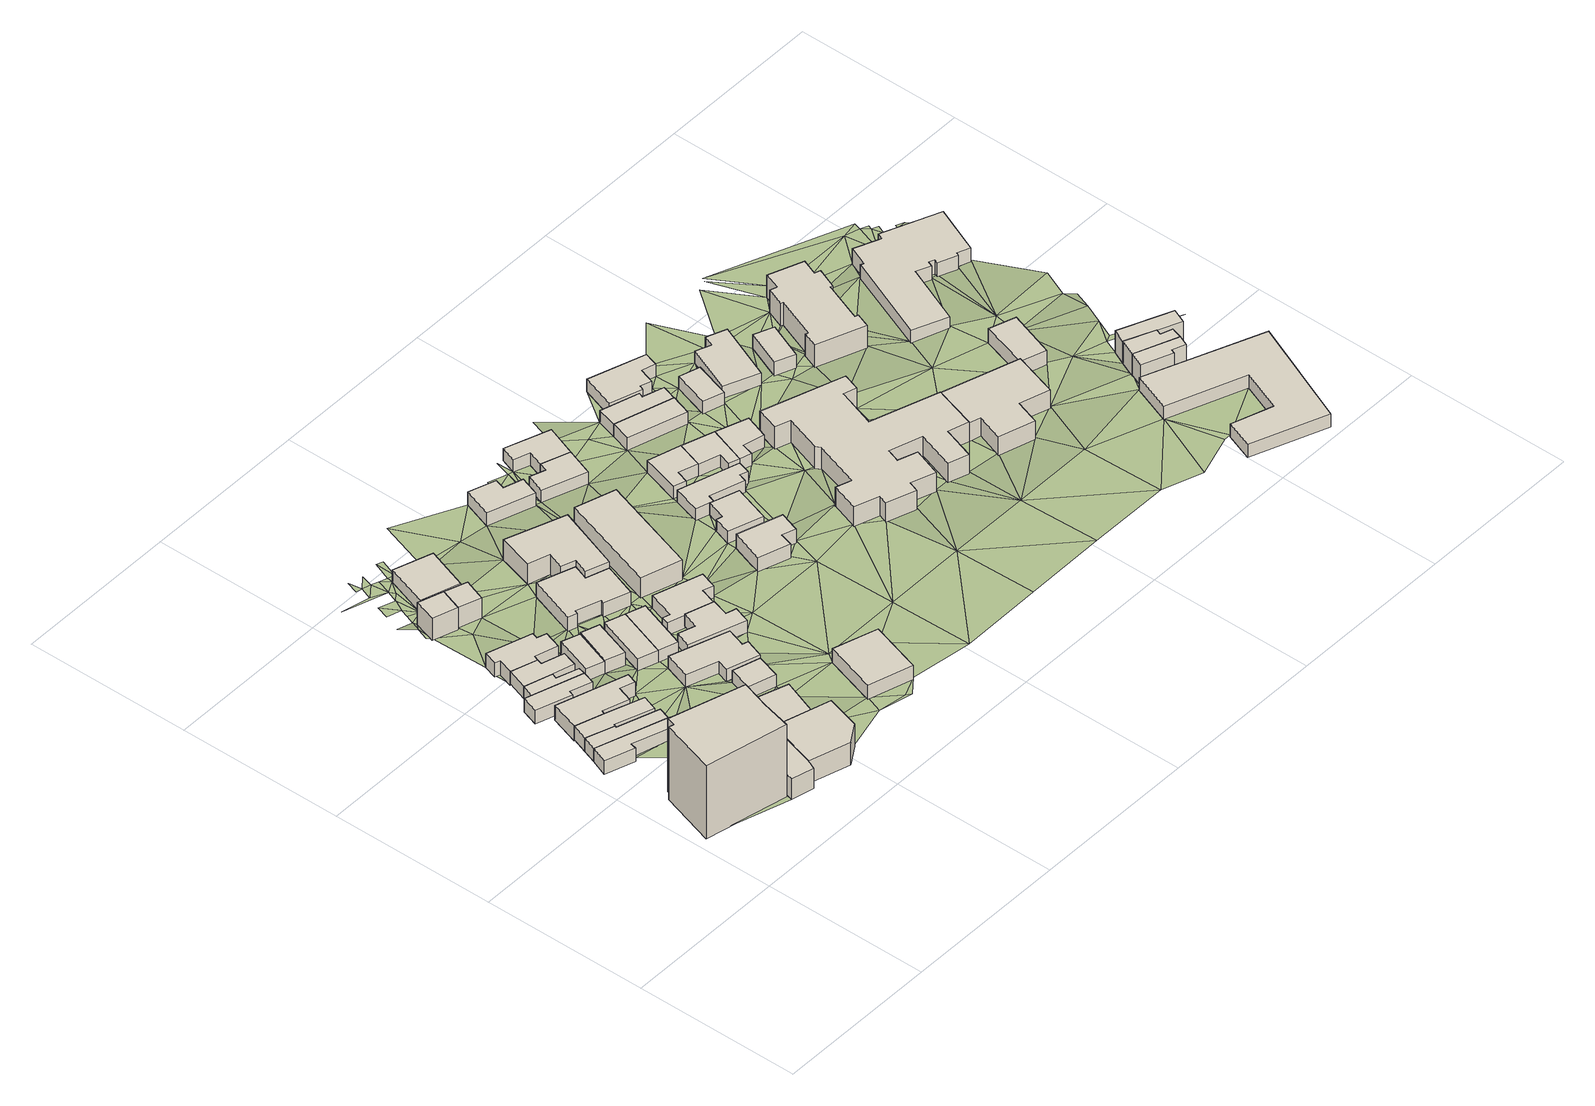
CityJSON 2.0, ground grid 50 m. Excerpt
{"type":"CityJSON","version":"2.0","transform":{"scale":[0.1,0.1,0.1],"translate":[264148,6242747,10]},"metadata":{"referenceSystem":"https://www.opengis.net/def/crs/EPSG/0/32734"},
"CityObjects":{
"building1":{"type":"Building","attributes":{"address":"105 Victoria Road Woodstock 7915 Cape Town","building":"yes","building:levels":"8","footprint":{"type":"Polygon"},"plus_code":"C7X6X4XQ+XGW","ground_height":14.17,"building_height":23.7,"roof_height":37.87},"geometry":[{"type":"Solid","lod":"1","boundaries":[[[[0,1,2,3,4,5]],[[1,6,7,8,3,2]],[[6,9,10,11,8,7]],[[9,12,13,11,10]],[[12,14,15,13]],[[14,16,17,15]],[[16,0,5,4,17]],[[4,3,8,11,13,15,17]],[[16,14,12,9,6,1,0]]]]}]},
"building2":{"type":"Building","attributes":{"address":"49 Cavendish Square Woodstock Cape Town","building":"house","building:levels":"1","footprint":{"type":"Polygon"},"plus_code":"C7X3XVXQ+XRX","ground_height":12.66,"building_height":4.1,"roof_height":16.76},"geometry":[{"type":"Solid","lod":"1","boundaries":[[[[18,19,20,21]],[[19,22,23,20]],[[22,24,25,23]],[[24,26,27,25]],[[26,28,29,27]],[[28,30,31,29]],[[30,18,21,31]],[[21,20,23,25,27,29,31]],[[30,28,26,24,22,19,18]]]]}]},
"building3":{"type":"Building","attributes":{"address":"47 Cavendish Square Woodstock Cape Town","building":"house","building:levels":"1","footprint":{"type":"Polygon"},"plus_code":"C7X6XGXQ+XMR","ground_height":12.66,"building_height":4.1,"roof_height":16.76},"geometry":[{"type":"Solid","lod":"1","boundaries":[[[[18,30,31,21]],[[30,32,33,31]],[[32,34,35,33]],[[34,36,37,35]],[[36,38,39,37]],[[38,18,21,39]],[[21,31,33,35,37,39]],[[38,36,34,32,30,18]]]]}]},
"building4":{"type":"Building","attributes":{"address":"117 Victoria Road Woodstock 7915 Cape Town","building":"yes","building:levels":"2","footprint":{"type":"Polygon"},"plus_code":"C7XWXGXH+XFW","ground_height":14.17,"building_height":6.9,"roof_height":21.07},"geometry":[{"type":"Solid","lod":"1","boundaries":[[[[40,41,42,43]],[[41,44,45,42]],[[44,46,10,45]],[[46,47,7,10]],[[47,48,49,7]],[[48,50,51,49]],[[50,52,53,51]],[[52,40,43,53]],[[43,42,45,10,7,49,51,53]],[[52,50,48,47,46,44,41,40]]]]}]},
"building5":{"type":"Building","attributes":{"address":"45 Cavendish Square Woodstock Cape Town","building":"house","building:levels":"1","footprint":{"type":"Polygon"},"plus_code":"C7X7XPXH+XQW","ground_height":12.66,"building_height":4.1,"roof_height":16.76},"geometry":[{"type":"Solid","lod":"1","boundaries":[[[[38,36,37,39]],[[36,54,55,37]],[[54,56,57,55]],[[56,58,59,57]],[[58,60,61,59]],[[60,62,63,61]],[[62,38,39,63]],[[39,37,55,57,59,61,63]],[[62,60,58,56,54,36,38]]]]}]},
"building6":{"type":"Building","attributes":{"address":"41A Cavendish Square Cape Town","building":"house","building:levels":"1","footprint":{"type":"Polygon"},"plus_code":"C7X3X8X9+X4X","ground_height":11.85,"building_height":4.1,"roof_height":15.95},"geometry":[{"type":"Solid","lod":"1","boundaries":[[[[64,65,66,67]],[[65,68,69,66]],[[68,70,71,69]],[[70,72,73,71]],[[72,74,75,73]],[[74,76,77,75]],[[76,64,67,77]],[[67,66,69,71,73,75,77]],[[76,74,72,70,68,65,64]]]]}]},
"building7":{"type":"Building","attributes":{"address":"43 Cavendish Square Woodstock Cape Town","building":"house","building:levels":"1","footprint":{"type":"Polygon"},"plus_code":"C7X6X5X7+XGR","ground_height":12.66,"building_height":4.1,"roof_height":16.76},"geometry":[{"type":"Solid","lod":"1","boundaries":[[[[78,79,61,63]],[[79,80,81,61]],[[80,82,83,81]],[[82,84,85,83]],[[84,86,87,85]],[[86,88,89,87]],[[88,90,91,89]],[[90,78,63,91]],[[63,61,81,83,85,87,89,91]],[[90,88,86,84,82,80,79,78]]]]}]},
"building8":{"type":"Building","attributes":{"address":"41 Cavendish Square Cape Town","building":"house","building:levels":"1","footprint":{"type":"Polygon"},"plus_code":"C7X9XRXJ+XCX","ground_height":11.85,"building_height":4.1,"roof_height":15.95},"geometry":[{"type":"Solid","lod":"1","boundaries":[[[[92,93,94,95]],[[93,96,66,94]],[[96,97,67,66]],[[97,98,99,67]],[[98,100,101,99]],[[100,92,95,101]],[[95,94,66,67,99,101]],[[100,98,97,96,93,92]]]]}]},
"building9":{"type":"Building","attributes":{"address":"39 Cavendish Square Cape Town","building":"house","building:levels":"1","footprint":{"type":"Polygon"},"plus_code":"C7X9X6X6+XFX","ground_height":11.85,"building_height":4.1,"roof_height":15.95},"geometry":[{"type":"Solid","lod":"1","boundaries":[[[[92,102,103,95]],[[102,104,105,103]],[[104,106,107,105]],[[106,108,109,107]],[[108,110,111,109]],[[110,93,94,111]],[[93,92,95,94]],[[95,103,105,107,109,111,94]],[[93,110,108,106,104,102,92]]]]}]},
"building10":{"type":"Building","attributes":{"address":"113 Victoria Road Woodstock 7915 Cape Town","building":"yes","building:levels":"2","footprint":{"type":"Polygon"},"plus_code":"C8XHX9XW+XMX","ground_height":14.27,"building_height":6.9,"roof_height":21.17},"geometry":[{"type":"Solid","lod":"1","boundaries":[[[[112,113,53,114,115,43]],[[113,116,117,114,53]],[[116,118,119,117]],[[118,120,121,119]],[[120,122,123,121]],[[122,112,43,115,123]],[[115,114,117,119,121,123]],[[122,120,118,116,113,112]]]]}]},
"building11":{"type":"Building","attributes":{"address":"40 Plein Street Woodstock 7915 Cape Town","building":"yes","building:levels":"1","footprint":{"type":"Polygon"},"plus_code":"C8X9XMX2+XGW","ground_height":13.58,"building_height":4.1,"roof_height":17.68},"geometry":[{"type":"Solid","lod":"1","boundaries":[[[[124,125,126,127]],[[125,128,129,126]],[[128,130,131,129]],[[130,124,127,131]],[[127,126,129,131]],[[130,128,125,124]]]]}]},
"building12":{"type":"Building","attributes":{"address":"37 Cavendish Square Woodstock Cape Town","building":"house","building:levels":"1","footprint":{"type":"Polygon"},"plus_code":"C7XGXQXR+XGW","ground_height":11.85,"building_height":4.1,"roof_height":15.95},"geometry":[{"type":"Solid","lod":"1","boundaries":[[[[132,133,109,111]],[[133,134,135,109]],[[134,136,137,135]],[[136,138,139,137]],[[138,140,141,139]],[[140,142,143,141]],[[142,144,145,143]],[[144,146,147,145]],[[146,148,149,147]],[[148,132,111,149]],[[111,109,135,137,139,141,143,145,147,149]],[[148,146,144,142,140,138,136,134,133,132]]]]}]},
"building13":{"type":"Building","attributes":{"address":"5 Cavendish Square Woodstock Cape Town","building":"house","building:levels":"2","footprint":{"type":"Polygon"},"plus_code":"C7XCX7XF+X9W","ground_height":11.15,"building_height":6.9,"roof_height":18.05},"geometry":[{"type":"Solid","lod":"1","boundaries":[[[[150,151,152,153]],[[151,154,155,152]],[[154,156,157,155]],[[156,150,153,157]],[[153,152,155,157]],[[156,154,151,150]]]]}]},
"building14":{"type":"Building","attributes":{"address":"4 Inverness Lane Woodstock Cape Town","building":"house","building:levels":"1","footprint":{"type":"Polygon"},"plus_code":"C8X2X6X2+XXR","ground_height":11.85,"building_height":4.1,"roof_height":15.95},"geometry":[{"type":"Solid","lod":"1","boundaries":[[[[158,159,160,161]],[[159,162,163,160]],[[162,164,165,163]],[[164,158,161,165]],[[161,160,163,165]],[[164,162,159,158]]]]}]},
"building15":{"type":"Building","attributes":{"address":"3 Inverness Lane Woodstock Cape Town","building":"house","building:levels":"1","footprint":{"type":"Polygon"},"plus_code":"C8X7XMX2+XMW","ground_height":12.2,"building_height":4.1,"roof_height":16.3},"geometry":[{"type":"Solid","lod":"1","boundaries":[[[[158,164,165,166,167,161]],[[164,168,169,166,165]],[[168,170,171,169]],[[170,158,161,167,171]],[[167,166,169,171]],[[170,168,164,158]]]]}]},
"building16":{"type":"Building","attributes":{"address":"6 Cavendish Square Woodstock Cape Town","building":"house","building:levels":"2","footprint":{"type":"Polygon"},"plus_code":"C7XQX6XR+XGR","ground_height":11.15,"building_height":6.9,"roof_height":18.05},"geometry":[{"type":"Solid","lod":"1","boundaries":[[[[172,173,157,153]],[[173,174,175,157]],[[174,176,177,175]],[[176,172,153,177]],[[153,157,175,177]],[[176,174,173,172]]]]}]},
"building17":{"type":"Building","attributes":{"address":"38 Plein Street Woodstock Cape Town","building":"house","building:levels":"1","footprint":{"type":"Polygon"},"plus_code":"C9X2X9XW+XPV","ground_height":13.58,"building_height":4.1,"roof_height":17.68},"geometry":[{"type":"Solid","lod":"1","boundaries":[[[[178,179,180,181]],[[179,182,183,180]],[[182,184,185,183]],[[184,178,181,185]],[[181,180,183,185]],[[184,182,179,178]]]]}]},
"building18":{"type":"Building","attributes":{"address":"2 Inverness Lane Woodstock Cape Town","building":"house","building:levels":"1","footprint":{"type":"Polygon"},"plus_code":"C8XJX3XJ+X7R","ground_height":12.2,"building_height":4.1,"roof_height":16.3},"geometry":[{"type":"Solid","lod":"1","boundaries":[[[[186,187,188,189]],[[187,190,191,188]],[[190,192,193,191]],[[192,186,189,193]],[[189,188,191,193]],[[192,190,187,186]]]]}]},
"building19":{"type":"Building","attributes":{"address":"36 Plein Street Woodstock Cape Town","building":"house","building:levels":"1","footprint":{"type":"Polygon"},"plus_code":"C9X2XRXH+X7X","ground_height":12.87,"building_height":4.1,"roof_height":16.97},"geometry":[{"type":"Solid","lod":"1","boundaries":[[[[194,195,196,197]],[[195,198,199,196]],[[198,200,201,199]],[[200,202,203,201]],[[202,204,205,203]],[[204,206,207,205]],[[206,208,209,207]],[[208,194,197,209]],[[197,196,199,201,203,205,207,209]],[[208,206,204,202,200,198,195,194]]]]}]},
"building20":{"type":"Building","attributes":{"address":"7 Cavendish Square Woodstock Cape Town","building":"house","building:levels":"1","footprint":{"type":"Polygon"},"plus_code":"C7XVXFX7+XXV","ground_height":10.49,"building_height":4.1,"roof_height":14.59},"geometry":[{"type":"Solid","lod":"1","boundaries":[[[[210,211,212,213]],[[211,214,215,212]],[[214,216,217,215]],[[216,210,213,217]],[[213,212,215,217]],[[216,214,211,210]]]]}]},
"building21":{"type":"Building","attributes":{"address":"1 Inverness Lane Woodstock Cape Town","building":"house","building:levels":"1","footprint":{"type":"Polygon"},"plus_code":"C8XVXQX6+X2R","ground_height":12.2,"building_height":4.1,"roof_height":16.3},"geometry":[{"type":"Solid","lod":"1","boundaries":[[[[186,192,193,189]],[[192,218,219,193]],[[218,220,221,219]],[[220,186,189,221]],[[189,193,219,221]],[[220,218,192,186]]]]}]},
"building22":{"type":"Building","attributes":{"address":"34 Plein Street Woodstock Cape Town","building":"house","building:levels":"1","footprint":{"type":"Polygon"},"plus_code":"C9X8X8X4+XVX","ground_height":12.87,"building_height":4.1,"roof_height":16.97},"geometry":[{"type":"Solid","lod":"1","boundaries":[[[[222,223,224,225,226,227]],[[223,228,229,225,224]],[[228,230,231,229]],[[230,232,233,231]],[[232,234,235,233]],[[234,236,237,235]],[[236,238,239,237]],[[238,222,227,226,239]],[[226,225,229,231,233,235,237,239]],[[238,236,234,232,230,228,223,222]]]]}]},
"building23":{"type":"Building","attributes":{"address":"35 Cavendish Square Woodstock Cape Town","building":"house","building:levels":"1","footprint":{"type":"Polygon"},"plus_code":"C8XRXQXR+XPR","ground_height":12.2,"building_height":4.1,"roof_height":16.3},"geometry":[{"type":"Solid","lod":"1","boundaries":[[[[240,241,242,243]],[[241,244,245,242]],[[244,246,247,245]],[[246,248,249,247]],[[248,250,251,249]],[[250,252,253,251]],[[252,254,255,253]],[[254,256,257,255]],[[256,258,259,257]],[[258,260,261,259]],[[260,240,243,261]],[[243,242,245,247,249,251,253,255,257,259,261]],[[260,258,256,254,252,250,248,246,244,241,240]]]]}]},
"building24":{"type":"Building","attributes":{"address":"Plein Street Woodstock 7915 Cape Town","building":"service","building:levels":"1","footprint":{"type":"Polygon"},"plus_code":"CCX5X8XX+X6W","ground_height":14.38,"building_height":4.1,"roof_height":18.48},"geometry":[{"type":"Solid","lod":"1","boundaries":[[[[262,263,264,265]],[[263,266,267,264]],[[266,268,269,267]],[[268,262,265,269]],[[265,264,267,269]],[[268,266,263,262]]]]}]},
"building25":{"type":"Building","attributes":{"address":"32 Plein Street Woodstock Cape Town","building":"house","building:levels":"1","footprint":{"type":"Polygon"},"plus_code":"C9XJXXXJ+XGR","ground_height":12.43,"building_height":4.1,"roof_height":16.53},"geometry":[{"type":"Solid","lod":"1","boundaries":[[[[270,271,272,227]],[[271,273,274,272]],[[273,275,276,274]],[[275,277,278,276]],[[277,279,280,278]],[[279,281,282,280]],[[281,283,284,282]],[[283,285,224,284]],[[285,270,227,224]],[[227,272,274,276,278,280,282,284,224]],[[285,283,281,279,277,275,273,271,270]]]]}]},
"building26":{"type":"Building","attributes":{"address":"2 Clyde Street Woodstock Cape Town","building":"retail","building:levels":"2","footprint":{"type":"Polygon"},"plus_code":"C9X7XRX6+X6X","ground_height":11.46,"building_height":6.9,"roof_height":18.36},"geometry":[{"type":"Solid","lod":"1","boundaries":[[[[240,286,287,288,289,243]],[[286,290,291,292,288,287]],[[290,293,294,295,292,291]],[[293,296,297,295,294]],[[296,246,298,297]],[[246,244,299,298]],[[244,241,300,299]],[[241,240,243,289,300]],[[289,288,292,295,297,298,299,300]],[[241,244,246,296,293,290,286,240]]]]}]},
"building27":{"type":"Building","attributes":{"address":"2A Clyde Street Woodstock 7915 Cape Town","building":"church","building:levels":"2","footprint":{"type":"Polygon"},"plus_code":"C9XXX3X8+X6R","ground_height":11.7,"building_height":6.9,"roof_height":18.6},"geometry":[{"type":"Solid","lod":"1","boundaries":[[[[301,302,303,304]],[[302,305,306,303]],[[305,307,308,306]],[[307,301,304,308]],[[304,303,306,308]],[[307,305,302,301]]]]}]},
"building28":{"type":"Building","attributes":{"address":"33 Cavendish Square Woodstock Cape Town","building":"house","building:levels":"1","footprint":{"type":"Polygon"},"plus_code":"C9XHXRX9+X3W","ground_height":10.94,"building_height":4.1,"roof_height":15.04},"geometry":[{"type":"Solid","lod":"1","boundaries":[[[[309,310,311,312]],[[310,313,314,311]],[[313,315,316,314]],[[315,317,318,316]],[[317,319,320,318]],[[319,309,312,320]],[[312,311,314,316,318,320]],[[319,317,315,313,310,309]]]]}]},
"building29":{"type":"Building","attributes":{"address":"31 Plein Street Woodstock Cape Town","building":"house","building:levels":"1","footprint":{"type":"Polygon"},"plus_code":"CFX4XFX6+XWW","ground_height":13.28,"building_height":4.1,"roof_height":17.38},"geometry":[{"type":"Solid","lod":"1","boundaries":[[[[321,322,323,324]],[[322,325,326,323]],[[325,327,328,326]],[[327,329,330,328]],[[329,331,332,330]],[[331,321,324,332]],[[324,323,326,328,330,332]],[[331,329,327,325,322,321]]]]}]},
"building30":{"type":"Building","attributes":{"address":"24 Clyde Street Woodstock Cape Town","building":"house","building:levels":"1","footprint":{"type":"Polygon"},"plus_code":"CCXCX8X2+X7X","ground_height":10.94,"building_height":4.1,"roof_height":15.04},"geometry":[{"type":"Solid","lod":"1","boundaries":[[[[333,334,335,336]],[[334,337,338,335]],[[337,339,340,338]],[[339,341,342,340]],[[341,343,344,342]],[[343,333,336,344]],[[336,335,338,340,342,344]],[[343,341,339,337,334,333]]]]}]},
"building31":{"type":"Building","attributes":{"address":"29 Plein Street Woodstock Cape Town","building":"house","building:levels":"1","footprint":{"type":"Polygon"},"plus_code":"CFX5XQX8+XWR","ground_height":12.55,"building_height":4.1,"roof_height":16.65},"geometry":[{"type":"Solid","lod":"1","boundaries":[[[[345,346,347,348]],[[346,349,350,347]],[[349,351,352,350]],[[351,353,354,352]],[[353,355,356,354]],[[355,345,348,356]],[[348,347,350,352,354,356]],[[355,353,351,349,346,345]]]]}]},
"building32":{"type":"Building","attributes":{"address":"22 Plein Street Woodstock Cape Town","building":"house","building:levels":"1","footprint":{"type":"Polygon"},"plus_code":"CCXMX8X3+X4V","ground_height":10.94,"building_height":4.1,"roof_height":15.04},"geometry":[{"type":"Solid","lod":"1","boundaries":[[[[333,357,358,336]],[[357,359,360,358]],[[359,361,362,360]],[[361,363,364,362]],[[363,334,335,364]],[[334,333,336,335]],[[336,358,360,362,364,335]],[[334,363,361,359,357,333]]]]}]},
"building33":{"type":"Building","attributes":{"address":"27 Plein Street Woodstock Cape Town","building":"house","building:levels":"1","footprint":{"type":"Polygon"},"plus_code":"CFX7XVX4+X7V","ground_height":11.78,"building_height":4.1,"roof_height":15.88},"geometry":[{"type":"Solid","lod":"1","boundaries":[[[[365,366,367,368]],[[366,369,370,367]],[[369,371,372,370]],[[371,373,374,372]],[[373,375,376,374]],[[375,377,378,376]],[[377,379,380,378]],[[379,365,368,380]],[[368,367,370,372,374,376,378,380]],[[379,377,375,373,371,369,366,365]]]]}]},
"building34":{"type":"Building","attributes":{"address":"8 Clyde Street Woodstock Cape Town","building":"house","building:levels":"1","footprint":{"type":"Polygon"},"plus_code":"CFXCXVXQ+X6V","ground_height":11.78,"building_height":4.1,"roof_height":15.88},"geometry":[{"type":"Solid","lod":"1","boundaries":[[[[381,382,383,384,385,386]],[[382,387,388,384,383]],[[387,389,390,388]],[[389,391,392,390]],[[391,393,394,392]],[[393,381,386,385,394]],[[385,384,388,390,392,394]],[[393,391,389,387,382,381]]]]}]},
"building35":{"type":"Building","attributes":{"address":"10 Clyde Street Woodstock Cape Town","building":"house","building:levels":"1","footprint":{"type":"Polygon"},"plus_code":"CFXWXHX8+X3X","ground_height":11.66,"building_height":4.1,"roof_height":15.76},"geometry":[{"type":"Solid","lod":"1","boundaries":[[[[395,396,386,383]],[[396,397,398,386]],[[397,399,400,398]],[[399,401,402,400]],[[401,403,404,402]],[[403,395,383,404]],[[383,386,398,400,402,404]],[[403,401,399,397,396,395]]]]}]},
"building36":{"type":"Building","attributes":{"address":"23 Clyde Street Woodstock Cape Town","building":"house","building:levels":"1","footprint":{"type":"Polygon"},"plus_code":"CFXWXMX9+X3V","ground_height":11.09,"building_height":4.1,"roof_height":15.19},"geometry":[{"type":"Solid","lod":"1","boundaries":[[[[405,406,407,408,409]],[[406,410,411,407]],[[410,412,413,414,411]],[[412,405,409,408,414,413]],[[408,407,411,414]],[[412,410,406,405]]]]}]},
"building37":{"type":"Building","attributes":{"address":"12 Clyde Street Woodstock Cape Town","building":"house","building:levels":"1","footprint":{"type":"Polygon"},"plus_code":"CGX9XRXV+X4X","ground_height":11.66,"building_height":4.1,"roof_height":15.76},"geometry":[{"type":"Solid","lod":"1","boundaries":[[[[403,401,402,404]],[[401,415,416,402]],[[415,417,418,416]],[[417,419,420,418]],[[419,421,422,420]],[[421,403,404,422]],[[404,402,416,418,420,422]],[[421,419,417,415,401,403]]]]}]},
"building38":{"type":"Building","attributes":{"address":"21 Plein Street Woodstock Cape Town","building":"house","building:levels":"1","footprint":{"type":"Polygon"},"plus_code":"CFXWX7X2+XHX","ground_height":11.03,"building_height":4.1,"roof_height":15.13},"geometry":[{"type":"Solid","lod":"1","boundaries":[[[[405,412,413,409]],[[412,423,424,413]],[[423,425,426,424]],[[425,427,428,426]],[[427,429,430,428]],[[429,405,409,430]],[[409,413,424,426,428,430]],[[429,427,425,423,412,405]]]]}]},
"building39":{"type":"Building","attributes":{"address":"19 Plein Street Woodstock Cape Town","building":"house","building:levels":"1","footprint":{"type":"Polygon"},"plus_code":"CGX8XFXM+X4V","ground_height":11.09,"building_height":4.1,"roof_height":15.19},"geometry":[{"type":"Solid","lod":"1","boundaries":[[[[431,432,433,434]],[[432,435,436,433]],[[435,437,438,436]],[[437,439,440,438]],[[439,441,442,440]],[[441,443,444,442]],[[443,445,446,444]],[[445,431,434,446]],[[434,433,436,438,440,442,444,446]],[[445,443,441,439,437,435,432,431]]]]}]},
"building40":{"type":"Building","attributes":{"address":"Woodstock Town Hall Plein Street Woodstock 7915 Cape Town","building":"civic","building:levels":"2","footprint":{"type":"Polygon"},"plus_code":"CHX8X2X7+XCW","ground_height":12.28,"building_height":6.9,"roof_height":19.18},"geometry":[{"type":"Solid","lod":"1","boundaries":[[[[447,448,449,450,451,452]],[[448,453,454,450,449]],[[453,455,456,454]],[[455,457,458,456]],[[457,459,460,458]],[[459,461,462,460]],[[461,463,464,462]],[[463,465,466,464]],[[465,467,468,466]],[[467,469,470,468]],[[469,471,472,470]],[[471,473,474,472]],[[473,475,476,474]],[[475,477,478,476]],[[477,479,480,478]],[[479,481,482,480]],[[481,483,484,482]],[[483,485,486,484]],[[485,487,488,486]],[[487,489,490,488]],[[489,491,492,490]],[[491,493,494,492]],[[493,495,496,494]],[[495,497,498,496]],[[497,499,500,498]],[[499,447,452,451,500]],[[451,450,454,456,458,460,462,464,466,468,470,472,474,476,478,480,482,484,486,488,490,492,494,496,498,500]],[[499,497,495,493,491,489,487,485,483,481,479,477,475,473,471,469,467,465,463,461,459,457,455,453,448,447]]]]}]},
"building41":{"type":"Building","attributes":{"address":"1 Clyde Street Woodstock Cape Town","building":"house","building:levels":"1","footprint":{"type":"Polygon"},"plus_code":"CGXRXFXH+XXR","ground_height":11.09,"building_height":4.1,"roof_height":15.19},"geometry":[{"type":"Solid","lod":"1","boundaries":[[[[501,502,503,504]],[[502,505,506,503]],[[505,507,508,506]],[[507,501,504,508]],[[504,503,506,508]],[[507,505,502,501]]]]}]},
"building42":{"type":"Building","attributes":{"address":"3 Clyde Street Woodstock Cape Town","building":"house","building:levels":"1","footprint":{"type":"Polygon"},"plus_code":"CHX9XRX3+X6W","ground_height":11,"building_height":4.1,"roof_height":15.1},"geometry":[{"type":"Solid","lod":"1","boundaries":[[[[509,510,511,512]],[[510,513,514,511]],[[513,515,516,514]],[[515,517,518,516]],[[517,519,520,518]],[[519,509,512,520]],[[512,511,514,516,518,520]],[[519,517,515,513,510,509]]]]}]},
"building43":{"type":"Building","attributes":{"building":"yes","building:levels":"1","footprint":{"type":"Polygon"},"plus_code":"CHXXX8XX+XRX","ground_height":11.56,"building_height":4.1,"roof_height":15.66},"geometry":[{"type":"Solid","lod":"1","boundaries":[[[[521,522,523,524]],[[522,525,526,523]],[[525,527,528,526]],[[527,521,524,528]],[[524,523,526,528]],[[527,525,522,521]]]]}]},
"building44":{"type":"Building","attributes":{"address":"Townhall Road Woodstock 7925 Cape Town","building":"library","building:levels":"1.5","footprint":{"type":"Polygon"},"plus_code":"CJXWXXX2+X8R","ground_height":13.51,"building_height":5.5,"roof_height":19.01},"geometry":[{"type":"Solid","lod":"1","boundaries":[[[[529,530,452,449]],[[530,531,532,452]],[[531,533,534,532]],[[533,535,536,534]],[[535,537,538,536]],[[537,539,540,538]],[[539,541,542,543,540]],[[541,529,449,543,542]],[[449,452,532,534,536,538,540,543]],[[541,539,537,535,533,531,530,529]]]]}]},
"building45":{"type":"Building","attributes":{"address":"5 Clyde Street Woodstock Cape Town","building":"church","building:levels":"2","footprint":{"type":"Polygon"},"plus_code":"CJXPX2XJ+XXR","ground_height":11.69,"building_height":6.9,"roof_height":18.59},"geometry":[{"type":"Solid","lod":"1","boundaries":[[[[544,545,546,547]],[[545,548,549,546]],[[548,550,551,549]],[[550,552,553,551]],[[552,554,555,553]],[[554,556,557,555]],[[556,558,559,557]],[[558,560,561,559]],[[560,562,563,561]],[[562,564,565,563]],[[564,566,567,565]],[[566,568,569,567]],[[568,570,571,569]],[[570,572,573,571]],[[572,574,575,573]],[[574,544,547,575]],[[547,546,549,551,553,555,557,559,561,563,565,567,569,571,573,575]],[[574,572,570,568,566,564,562,560,558,556,554,552,550,548,545,544]]]]}]},
"building46":{"type":"Building","attributes":{"building":"office","building:levels":"1","footprint":{"type":"Polygon"},"plus_code":"CMXWX6X7+X8W","ground_height":13.88,"building_height":4.1,"roof_height":17.98},"geometry":[{"type":"Solid","lod":"1","boundaries":[[[[576,577,578,579]],[[577,580,581,578]],[[580,582,542,581]],[[582,576,579,542]],[[579,578,581,542]],[[582,580,577,576]]]]}]},
"building47":{"type":"Building","attributes":{"address":"43 Aberdeen Street Woodstock Cape Town","building":"industrial","building:levels":"1","footprint":{"type":"Polygon"},"plus_code":"CQXFXGXH+XCV","ground_height":14.59,"building_height":4.1,"roof_height":18.69},"geometry":[{"type":"Solid","lod":"1","boundaries":[[[[583,584,585,586]],[[584,587,588,585]],[[587,589,590,588]],[[589,591,592,590]],[[591,593,594,592]],[[593,595,596,594]],[[595,597,598,596]],[[597,583,586,598]],[[586,585,588,590,592,594,596,598]],[[597,595,593,591,589,587,584,583]]]]}]},
"building48":{"type":"Building","attributes":{"address":"41 Aberdeen Street Woodstock Cape Town","building":"house","building:levels":"2","footprint":{"type":"Polygon"},"plus_code":"CPXJX2XJ+XGR","ground_height":14.49,"building_height":6.9,"roof_height":21.39},"geometry":[{"type":"Solid","lod":"1","boundaries":[[[[599,600,601,602]],[[600,603,604,601]],[[603,605,606,604]],[[605,607,608,606]],[[607,609,610,608]],[[609,599,602,610]],[[602,601,604,606,608,610]],[[609,607,605,603,600,599]]]]}]},
"building49":{"type":"Building","attributes":{"address":"39 Aberdeen Street Woodstock Cape Town","building":"house","building:levels":"2","footprint":{"type":"Polygon"},"plus_code":"CPXQX6XV+X9V","ground_height":14.49,"building_height":6.9,"roof_height":21.39},"geometry":[{"type":"Solid","lod":"1","boundaries":[[[[611,612,602,601]],[[612,613,614,602]],[[613,615,616,614]],[[615,617,618,619,616]],[[617,620,621,622,619,618]],[[620,611,601,622,621]],[[601,602,614,616,619,622]],[[620,617,615,613,612,611]]]]}]},
"building50":{"type":"Building","attributes":{"address":"37 Aberdeen Street Woodstock Cape Town","building":"house","building:levels":"2","footprint":{"type":"Polygon"},"plus_code":"CQX2XGX6+XRW","ground_height":14.35,"building_height":6.9,"roof_height":21.25},"geometry":[{"type":"Solid","lod":"1","boundaries":[[[[620,617,618,621]],[[617,623,624,618]],[[623,625,626,627,624]],[[625,628,629,630,627,626]],[[628,620,621,630,629]],[[621,618,624,627,630]],[[628,625,623,617,620]]]]}]},
"building51":{"type":"Building","attributes":{"address":"Clyde Street Woodstock 7915 Cape Town","building":"residential","building:levels":"1","beds":"20","social_facility":"shelter","footprint":{"type":"Polygon"},"plus_code":"CPX9XCX3+X3V","ground_height":12.09,"building_height":4.1,"roof_height":16.19},"geometry":[{"type":"Solid","lod":"1","boundaries":[[[[631,632,633,634]],[[632,635,636,633]],[[635,637,638,636]],[[637,639,640,638]],[[639,641,642,640]],[[641,643,644,642]],[[643,645,646,644]],[[645,647,648,646]],[[647,649,650,648]],[[649,651,652,650]],[[651,653,654,652]],[[653,655,656,654]],[[655,657,658,656]],[[657,659,660,658]],[[659,661,662,660]],[[661,631,634,662]],[[634,633,636,638,640,642,644,646,648,650,652,654,656,658,660,662]],[[661,659,657,655,653,651,649,647,645,643,641,639,637,635,632,631]]]]}]},
"terrain1":{"type":"TINRelief","geometry":[{"type":"CompositeSurface","lod":"1","boundaries":[[[48,47,663]],[[125,664,14]],[[14,665,125]],[[666,667,668]],[[668,664,666]],[[41,46,44]],[[669,670,671]],[[672,670,669]],[[125,124,664]],[[46,41,665]],[[673,674,675]],[[666,664,124]],[[671,676,669]],[[665,41,122]],[[674,677,675]],[[124,678,666]],[[674,673,679]],[[41,680,122]],[[676,681,678]],[[682,90,683]],[[682,684,685]],[[665,686,125]],[[687,688,110]],[[679,677,674]],[[679,669,676]],[[682,683,684]],[[677,679,689]],[[665,122,686]],[[690,677,689]],[[198,678,124]],[[100,102,92]],[[676,678,198]],[[102,100,98]],[[97,684,162]],[[198,679,676]],[[162,98,97]],[[106,104,108]],[[102,98,162]],[[691,692,144]],[[684,164,162]],[[693,692,694]],[[679,198,689]],[[683,164,684]],[[108,695,696]],[[102,162,104]],[[151,694,692]],[[697,694,698]],[[198,124,182]],[[124,699,182]],[[108,104,695]],[[700,691,144]],[[122,701,686]],[[683,689,702]],[[698,694,151]],[[104,162,159]],[[691,173,692]],[[699,124,703]],[[683,702,164]],[[159,695,104]],[[216,698,151]],[[704,705,706]],[[216,707,698]],[[195,689,198]],[[195,702,689]],[[708,695,159]],[[700,709,708]],[[707,216,704]],[[710,711,712]],[[164,702,713]],[[216,151,172]],[[704,714,705]],[[173,691,174]],[[691,700,174]],[[714,704,216]],[[701,715,716]],[[198,182,179]],[[701,703,686]],[[159,717,708]],[[700,708,717]],[[718,714,216]],[[719,720,721]],[[184,182,699]],[[179,202,198]],[[722,719,711]],[[195,723,702]],[[711,710,722]],[[724,717,159]],[[202,200,198]],[[710,714,718]],[[702,187,713]],[[703,184,699]],[[725,216,172]],[[718,216,214]],[[719,722,726]],[[722,710,727]],[[214,710,718]],[[703,701,728]],[[723,195,729]],[[214,727,710]],[[730,713,187]],[[174,700,248]],[[202,179,178]],[[725,172,176]],[[728,701,716]],[[731,717,724]],[[731,724,730]],[[700,717,248]],[[729,195,232]],[[727,214,732]],[[730,187,731]],[[732,214,733]],[[202,178,734]],[[735,232,195]],[[174,293,176]],[[184,734,178]],[[729,232,230]],[[733,736,732]],[[703,262,184]],[[737,731,187]],[[738,733,214]],[[739,731,737]],[[740,728,716]],[[741,736,733]],[[230,742,729]],[[725,176,293]],[[743,187,186]],[[728,262,703]],[[737,187,743]],[[293,174,248]],[[184,262,734]],[[744,740,716]],[[214,745,738]],[[739,737,746]],[[228,742,230]],[[742,220,729]],[[208,747,735]],[[748,743,186]],[[742,281,220]],[[749,728,740]],[[232,735,750]],[[742,228,223]],[[743,748,737]],[[747,734,751]],[[290,745,725]],[[279,220,281]],[[293,290,725]],[[220,748,186]],[[740,744,749]],[[293,248,752]],[[751,734,262]],[[750,735,747]],[[246,752,248]],[[220,279,277]],[[738,745,753]],[[751,750,747]],[[277,748,220]],[[752,296,293]],[[752,246,296]],[[754,738,753]],[[748,277,755]],[[290,753,745]],[[751,262,268]],[[748,755,756]],[[757,758,759]],[[751,760,750]],[[760,758,750]],[[759,758,760]],[[755,277,761]],[[762,763,759]],[[759,760,762]],[[290,313,753]],[[761,277,764]],[[765,268,749]],[[754,753,310]],[[755,307,756]],[[766,313,290]],[[751,268,767]],[[753,313,310]],[[768,760,751]],[[762,760,769]],[[756,307,766]],[[764,762,769]],[[268,765,767]],[[353,761,764]],[[768,751,767]],[[766,770,313]],[[768,769,760]],[[770,766,307]],[[769,321,764]],[[764,321,353]],[[307,341,770]],[[351,761,353]],[[771,772,773]],[[774,305,761]],[[351,774,761]],[[770,341,772]],[[769,768,775]],[[343,341,307]],[[772,341,339]],[[773,776,777]],[[772,776,773]],[[339,778,772]],[[307,305,343]],[[765,779,767]],[[776,772,778]],[[361,778,339]],[[361,776,778]],[[355,353,321]],[[780,775,768]],[[781,775,780]],[[334,339,337]],[[334,361,339]],[[776,361,782]],[[783,768,767]],[[346,351,349]],[[774,351,346]],[[305,774,366]],[[779,765,784]],[[321,331,355]],[[334,363,361]],[[366,389,305]],[[774,346,785]],[[343,305,387]],[[780,768,783]],[[387,305,389]],[[345,785,346]],[[331,345,355]],[[391,389,366]],[[786,783,767]],[[345,787,785]],[[779,786,767]],[[788,331,780]],[[406,789,343]],[[345,331,790]],[[790,787,345]],[[788,780,783]],[[406,343,387]],[[391,366,791]],[[391,381,393]],[[792,793,789]],[[794,381,391]],[[789,406,792]],[[331,795,790]],[[391,791,794]],[[796,797,790]],[[779,784,798]],[[799,783,786]],[[406,387,382]],[[795,331,788]],[[381,794,397]],[[779,800,786]],[[793,792,429]],[[793,429,801]],[[792,406,405]],[[796,790,795]],[[794,791,401]],[[796,802,791]],[[429,792,405]],[[791,802,401]],[[796,795,802]],[[803,804,788]],[[805,800,779]],[[806,406,382]],[[788,804,795]],[[807,779,798]],[[403,806,382]],[[807,805,779]],[[419,417,802]],[[802,795,808]],[[805,809,800]],[[429,432,810]],[[795,804,811]],[[432,429,812]],[[419,802,808]],[[795,811,813]],[[814,806,403]],[[813,808,795]],[[815,432,812]],[[814,403,421]],[[461,419,808]],[[419,461,421]],[[815,812,816]],[[806,814,817]],[[807,818,805]],[[819,820,821]],[[822,806,817]],[[819,805,818]],[[816,823,815]],[[824,815,825]],[[421,826,814]],[[815,823,825]],[[817,814,826]],[[807,827,818]],[[820,819,828]],[[822,817,502]],[[818,828,819]],[[502,823,822]],[[829,807,798]],[[823,830,825]],[[831,825,830]],[[502,830,823]],[[832,421,461]],[[831,830,833]],[[834,827,807]],[[833,830,502]],[[826,421,832]],[[501,826,835]],[[832,835,826]],[[827,836,837]],[[517,833,502]],[[838,839,840]],[[834,836,827]],[[832,461,841]],[[502,501,517]],[[834,807,842]],[[833,517,843]],[[501,835,517]],[[807,829,844]],[[461,845,841]],[[840,839,846]],[[529,839,838]],[[842,807,844]],[[834,847,836]],[[513,843,517]],[[846,839,529]],[[832,841,848]],[[513,849,843]],[[515,513,517]],[[832,848,522]],[[841,850,848]],[[851,841,845]],[[522,510,832]],[[852,845,846]],[[850,841,851]],[[852,846,529]],[[849,513,853]],[[513,510,853]],[[844,829,854]],[[855,842,844]],[[854,829,856]],[[850,851,857]],[[842,855,858]],[[859,851,845]],[[857,521,850]],[[857,860,521]],[[852,859,845]],[[548,510,522]],[[548,853,510]],[[522,521,548]],[[860,552,521]],[[529,861,852]],[[862,855,844]],[[856,863,854]],[[552,550,521]],[[844,854,862]],[[548,864,853]],[[550,548,521]],[[852,865,859]],[[863,866,854]],[[859,865,867]],[[855,868,861]],[[869,867,870]],[[870,867,865]],[[861,580,852]],[[544,864,548]],[[545,544,548]],[[869,870,871]],[[852,872,865]],[[855,862,873]],[[874,868,855]],[[852,580,872]],[[855,873,874]],[[875,871,870]],[[854,866,876]],[[877,878,544]],[[865,879,870]],[[880,873,862]],[[574,877,544]],[[876,866,881]],[[879,875,870]],[[882,880,862]],[[874,577,868]],[[570,574,572]],[[620,874,873]],[[570,875,879]],[[580,883,872]],[[577,883,580]],[[620,628,874]],[[884,877,885]],[[574,570,637]],[[628,886,874]],[[887,882,609]],[[874,888,577]],[[570,879,637]],[[574,885,877]],[[872,883,889]],[[597,882,862]],[[874,886,888]],[[872,889,890]],[[637,879,891]],[[892,893,894]],[[895,883,577]],[[888,886,896]],[[885,574,637]],[[577,888,897]],[[894,898,892]],[[889,883,899]],[[885,900,884]],[[577,897,895]],[[883,901,899]],[[902,896,886]],[[899,903,889]],[[903,899,904]],[[635,632,637]],[[883,905,901]],[[637,632,885]],[[883,895,906]],[[905,883,906]],[[895,897,907]],[[632,908,885]],[[901,905,909]],[[632,910,908]],[[910,632,911]],[[885,908,900]],[[912,911,632]],[[910,913,908]],[[914,910,911]],[[632,915,912]],[[912,916,917]],[[915,916,912]]]}]}
},
"vertices":[
[59,379,33],[7,213,33],[7,213,138],[7,213,279],[59,379,279],[59,379,138],[256,158,33],[256,158,111],[256,158,279],[278,248,33],[278,248,111],[278,248,279],[305,334,33],[305,334,279],[81,401,33],[81,401,279],[74,375,33],[74,375,279],
[55,622,23],[35,571,23],[35,571,68],[55,622,68],[123,542,23],[123,542,68],[128,560,23],[128,560,68],[262,516,23],[262,516,68],[272,548,23],[272,548,68],[263,553,23],[263,553,68],
[275,589,23],[275,589,68],[152,630,23],[152,630,68],[154,635,23],[154,635,68],[70,664,23],[70,664,68],
[367,276,42],[310,290,42],[310,290,111],[367,276,111],[299,243,42],[299,243,111],[278,248,42],[256,158,42],[251,137,42],[251,137,111],[317,121,42],[317,121,111],[329,147,42],[329,147,111],
[156,640,23],[156,640,68],[268,602,23],[268,602,68],[284,647,23],[284,647,68],[171,686,23],[171,686,68],[87,713,23],[87,713,68],
[263,828,13],[113,876,13],[113,876,59],[263,828,59],[93,882,13],[93,882,59],[77,832,13],[77,832,59],[182,798,13],[182,798,59],[186,812,13],[186,812,59],[251,791,13],[251,791,59],
[87,713,18],[171,686,18],[175,696,18],[175,696,68],[253,671,18],[253,671,68],[268,717,18],[268,717,68],[312,703,18],[312,703,68],[322,734,18],[322,734,68],[115,800,18],[115,800,68],
[209,887,18],[126,912,18],[126,912,59],[209,887,59],[113,876,18],[263,828,18],[268,850,18],[268,850,59],[203,871,18],[203,871,59],
[273,868,18],[273,868,59],[287,914,18],[287,914,59],[221,934,18],[221,934,59],[225,950,18],[225,950,59],[147,974,18],[147,974,59],
[367,276,36],[329,147,36],[329,147,112],[367,276,112],[450,111,36],[450,111,112],[509,148,36],[509,148,112],[539,251,36],[539,251,112],[373,299,36],[373,299,112],
[286,483,34],[246,364,34],[246,364,77],[286,483,77],[504,278,34],[504,278,77],[547,396,34],[547,396,77],
[147,974,12],[225,950,12],[230,964,12],[230,964,59],[298,943,12],[298,943,59],[315,996,12],[315,996,59],[287,1005,12],[287,1005,59],[293,1023,12],[293,1023,59],[159,1065,12],[159,1065,59],[146,1024,12],[146,1024,59],[161,1019,12],[161,1019,59],
[251,1280,5],[177,1304,5],[177,1304,80],[251,1280,80],[155,1237,5],[155,1237,80],[228,1213,5],[228,1213,80],
[368,931,18],[315,949,18],[315,949,59],[368,931,59],[276,835,18],[276,835,59],[329,817,18],[329,817,59],
[329,817,63],[368,931,63],[385,797,18],[385,797,63],[423,913,18],[423,913,63],
[251,1280,12],[228,1213,12],[294,1191,12],[294,1191,80],[317,1257,12],[317,1257,80],
[575,514,36],[494,538,36],[494,538,77],[575,514,77],[473,467,36],[473,467,77],[554,444,36],[554,444,77],
[495,890,22],[437,909,22],[437,909,63],[495,890,63],[387,757,22],[387,757,63],[444,738,22],[444,738,63],
[610,643,29],[438,700,29],[438,700,70],[610,643,70],[412,621,29],[412,621,70],[504,591,29],[504,591,70],[493,557,29],[493,557,70],[590,526,29],[590,526,70],[609,582,29],[609,582,70],[592,587,29],[592,587,70],
[330,1290,5],[373,1417,5],[373,1417,46],[330,1290,46],[259,1455,5],[259,1455,46],[216,1328,5],[216,1328,46],
[500,720,22],[500,720,63],[551,871,22],[551,871,63],
[669,744,29],[585,770,29],[585,770,65],[585,770,70],[669,744,70],[669,744,65],[568,721,29],[568,721,70],[518,737,29],[518,737,70],[502,690,29],[502,690,70],[668,635,29],[668,635,70],[684,684,29],[684,684,70],[654,693,29],[654,693,70],
[601,1031,15],[534,1053,15],[534,1053,63],[601,1031,63],[550,1099,15],[550,1099,63],[509,1113,15],[509,1113,63],[441,1136,15],[441,1136,63],[392,992,15],[392,992,63],[419,983,15],[419,983,63],[422,993,15],[422,993,63],[495,968,15],[495,968,63],[491,958,15],[491,958,63],[567,933,15],[567,933,63],
[712,393,38],[664,236,38],[664,236,85],[712,393,85],[795,197,38],[795,197,85],[843,353,38],[843,353,85],
[669,744,22],[686,796,22],[686,796,65],[717,786,22],[717,786,65],[733,836,22],[733,836,65],[590,881,22],[590,881,65],[565,801,22],[565,801,65],[542,808,22],[542,808,65],[535,786,22],[535,786,65],[585,770,22],
[668,1225,15],[668,1225,63],[668,1225,84],[601,1031,84],[493,1288,15],[493,1288,63],[493,1288,84],[463,1182,15],[463,1182,63],[463,1182,84],[527,1162,15],[527,1162,84],[509,1113,84],[550,1099,84],[534,1053,84],
[604,931,17],[723,894,17],[723,894,86],[604,931,86],[817,1191,17],[817,1191,86],[698,1228,17],[698,1228,86],
[680,1469,6],[601,1496,6],[601,1496,50],[680,1469,50],[571,1408,6],[571,1408,50],[708,1363,6],[708,1363,50],[727,1420,6],[727,1420,50],[670,1438,6],[670,1438,50],
[894,861,26],[861,763,26],[861,763,74],[894,861,74],[953,733,26],[953,733,74],[965,772,26],[965,772,74],[1005,759,26],[1005,759,74],[1025,819,26],[1025,819,74],
[882,1395,9],[798,1424,9],[798,1424,50],[882,1395,50],[789,1399,9],[789,1399,50],[744,1415,9],[744,1415,50],[724,1358,9],[724,1358,50],[853,1313,9],[853,1313,50],
[1031,967,26],[947,994,26],[947,994,66],[1031,967,66],[928,936,26],[928,936,66],[911,941,26],[911,941,66],[894,890,26],[894,890,66],[996,857,26],[996,857,66],
[915,1486,9],[915,1486,50],[783,1533,9],[783,1533,50],[766,1485,9],[766,1485,50],[813,1469,9],[813,1469,50],
[1116,1038,18],[938,1092,18],[938,1092,59],[1116,1038,59],[913,1011,18],[913,1011,59],[965,995,18],[965,995,59],[971,1016,18],[971,1016,59],[1074,984,18],[1074,984,59],[1082,1008,18],[1082,1008,59],[1105,1001,18],[1105,1001,59],
[1046,1114,18],[1071,1193,18],[1071,1193,58],[1071,1193,59],[1046,1114,59],[1046,1114,58],[974,1221,18],[974,1221,59],[940,1108,18],[940,1108,59],[978,1097,18],[978,1097,59],[989,1133,18],[989,1133,59],
[1071,1193,17],[1046,1114,17],[1108,1095,17],[1108,1095,58],[1096,1059,17],[1096,1059,58],[1129,1048,17],[1129,1048,58],[1166,1162,17],[1166,1162,58],
[1029,1378,10],[1011,1318,10],[1011,1318,52],[1029,1378,52],[1029,1378,51],[1184,1266,10],[1184,1266,52],[1203,1326,10],[1203,1326,51],[1203,1326,52],
[1163,1038,17],[1163,1038,58],[1173,1074,17],[1173,1074,58],[1236,1058,17],[1236,1058,58],[1260,1129,17],[1260,1129,58],
[1217,1371,10],[1217,1371,51],[1155,1390,10],[1155,1390,51],[1160,1404,10],[1160,1404,51],[1047,1438,10],[1047,1438,51],
[1115,1538,10],[1081,1436,10],[1081,1436,52],[1115,1538,52],[1176,1406,10],[1176,1406,52],[1181,1419,10],[1181,1419,52],[1213,1408,10],[1213,1408,52],[1228,1454,10],[1228,1454,52],[1269,1442,10],[1269,1442,52],[1282,1484,10],[1282,1484,52],
[1576,672,17],[1616,800,17],[1616,800,90],[1616,800,92],[1576,672,92],[1576,672,90],[1415,866,17],[1415,866,92],[1454,982,17],[1454,982,92],[1492,970,17],[1492,970,92],[1509,1021,17],[1509,1021,92],[1269,1100,17],[1269,1100,92],[1247,1033,17],[1247,1033,92],[1292,1018,17],[1292,1018,92],[1256,909,17],[1256,909,92],[1265,895,17],[1265,895,92],[1219,757,17],[1219,757,92],[1174,772,17],[1174,772,92],[1146,688,17],[1146,688,92],[1219,664,17],[1219,664,92],[1210,637,17],[1210,637,92],[1296,608,17],[1296,608,92],[1307,639,17],[1307,639,92],[1379,614,17],[1379,614,92],[1408,699,17],[1408,699,92],[1351,718,17],[1351,718,92],[1364,757,17],[1364,757,92],[1460,726,17],[1460,726,92],[1423,614,17],[1423,614,92],[1483,594,17],[1483,594,92],[1515,691,17],[1515,691,92],
[1332,1350,11],[1271,1369,11],[1271,1369,52],[1332,1350,52],[1238,1261,11],[1238,1261,52],[1299,1242,11],[1299,1242,52],
[1415,1219,10],[1486,1390,10],[1486,1390,51],[1415,1219,51],[1428,1413,10],[1428,1413,51],[1415,1382,10],[1415,1382,51],[1371,1400,10],[1371,1400,51],[1313,1261,10],[1313,1261,51],
[1564,1301,10],[1507,1324,10],[1507,1324,57],[1564,1301,57],[1463,1216,10],[1463,1216,57],[1520,1193,10],[1520,1193,57],
[1616,800,26],[1576,672,26],[1609,662,26],[1609,662,90],[1583,582,26],[1583,582,90],[1688,549,26],[1688,549,90],[1712,623,26],[1712,623,90],[1801,595,26],[1801,595,90],[1843,729,26],[1843,729,80],[1843,729,90],
[1675,1420,10],[1657,1371,10],[1657,1371,86],[1675,1420,86],[1637,1379,10],[1637,1379,86],[1616,1324,10],[1616,1324,86],[1623,1322,10],[1623,1322,86],[1576,1201,10],[1576,1201,86],[1569,1204,10],[1569,1204,86],[1552,1159,10],[1552,1159,86],[1693,1105,10],[1693,1105,86],[1709,1148,10],[1709,1148,86],[1699,1152,10],[1699,1152,86],[1744,1270,10],[1744,1270,86],[1751,1267,10],[1751,1267,86],[1775,1328,10],[1775,1328,86],[1758,1334,10],[1758,1334,86],[1776,1381,10],[1776,1381,86],
[1917,705,31],[1963,844,31],[1963,844,80],[1917,705,80],[1885,870,31],[1885,870,80],[1843,729,31],
[1984,458,43],[1940,340,43],[1940,340,87],[1984,458,87],[2168,254,43],[2168,254,87],[2119,130,43],[2119,130,87],[1998,171,43],[1998,171,87],[1967,88,43],[1967,88,87],[2189,2,43],[2189,2,87],[2325,321,43],[2325,321,87],
[2144,458,43],[2017,509,43],[2017,509,114],[2144,458,114],[1999,465,43],[1999,465,114],[2087,430,43],[2087,430,114],[2092,443,43],[2092,443,114],[2131,427,43],[2131,427,114],
[2017,509,39],[2144,458,39],[2154,491,39],[2154,491,114],[2119,503,39],[2119,503,114],[2125,520,39],[2125,520,112],[2125,520,114],[2038,557,39],[2038,557,112],[2038,557,114],
[2194,491,39],[2194,491,112],[2212,533,39],[2212,533,109],[2212,533,112],[2057,599,39],[2057,599,109],[2057,599,112],
[2163,1253,10],[1993,1323,10],[1993,1323,62],[2163,1253,62],[1986,1305,10],[1986,1305,62],[1909,1337,10],[1909,1337,62],[1885,1279,10],[1885,1279,62],[1876,1283,10],[1876,1283,62],[1769,1027,10],[1769,1027,62],[1872,985,10],[1872,985,62],[1946,1161,10],[1946,1161,62],[1988,1143,10],[1988,1143,62],[1994,1158,10],[1994,1158,62],[2010,1151,10],[2010,1151,62],[2006,1140,10],[2006,1140,62],[2062,1117,10],[2062,1117,62],[2066,1126,10],[2066,1126,62],[2103,1111,10],[2103,1111,62],
[7,213,41],[233,420,34],[305,334,34],[262,516,34],[128,560,27],[123,542,34],[268,602,27],[154,635,27],[152,630,27],[156,640,27],[171,686,27],[233,670,27],[175,696,27],[275,589,27],[253,671,27],[272,548,27],[284,647,27],[367,276,43],[263,553,27],[182,798,18],[322,734,27],[251,791,27],[186,812,18],[504,278,43],[161,1019,18],[146,1024,18],[312,703,27],[268,717,27],[233,1170,11],[155,1237,12],[146,1249,12],[158,1283,12],[298,943,18],[230,964,18],[131,1331,5],[174,1316,5],[482,420,36],[293,1023,18],[539,251,43],[387,757,29],[547,396,36],[192,1368,5],[162,1419,5],[150,1382,5],[184,1343,5],[315,996,18],[287,1005,18],[223,1437,5],[177,1460,5],[93,1482,2],[385,797,22],[210,1402,5],[509,148,43],[645,182,44],[392,992,22],[233,1420,5],[190,1495,5],[184,1536,5],[172,1501,5],[216,1489,5],[444,738,29],[368,931,22],[330,1290,12],[226,1524,5],[237,1481,5],[664,236,44],[500,720,29],[423,913,22],[419,983,22],[262,1472,5],[282,1466,5],[590,526,36],[610,643,31],[282,1528,5],[491,958,22],[354,1441,5],[422,993,22],[731,170,44],[302,1521,5],[535,786,29],[482,920,22],[746,159,44],[373,1417,6],[495,968,22],[609,582,31],[567,933,22],[795,197,44],[668,635,31],[731,420,38],[482,1170,15],[482,1420,6],[408,1597,1],[604,931,22],[601,1031,22],[654,693,31],[684,684,31],[669,744,31],[731,670,31],[723,894,24],[717,786,31],[686,796,31],[733,836,24],[980,170,46],[668,1225,17],[980,420,41],[980,670,33],[861,763,33],[708,1363,9],[670,1438,9],[727,1420,9],[680,1469,9],[913,1011,26],[953,733,33],[750,1489,9],[694,1509,9],[731,1420,9],[1229,420,42],[1005,759,33],[965,772,33],[765,1537,9],[1146,688,33],[1229,170,50],[965,995,26],[1210,637,33],[971,1016,26],[1174,772,33],[882,1395,10],[1074,984,26],[1116,1038,24],[980,1420,10],[915,1486,10],[1096,1059,18],[1229,920,24],[1105,1001,24],[1082,1008,26],[1478,170,51],[1219,664,33],[1296,608,33],[942,1569,6],[1163,1038,24],[1219,757,33],[1265,895,24],[1379,614,33],[1184,1266,17],[1478,420,42],[1247,1033,24],[1307,639,33],[1115,1538,11],[1256,909,24],[1160,1404,11],[1292,1018,24],[1229,1170,17],[1176,1406,11],[1155,1390,11],[1238,1261,17],[1423,614,33],[1408,699,33],[1364,757,33],[1351,718,33],[1203,1326,11],[1217,1371,11],[1181,1419,11],[1213,1408,11],[1299,1242,17],[1483,594,33],[1460,726,33],[1727,170,51],[1229,1420,11],[1228,1454,11],[1415,1219,16],[1269,1442,11],[1583,582,33],[1313,1261,17],[1576,672,33],[1515,691,33],[1415,866,23],[1478,920,23],[1454,982,23],[1478,1170,16],[1688,549,35],[1282,1484,11],[1727,420,43],[1509,1021,23],[1492,970,23],[1609,662,35],[1463,1216,16],[1411,1593,5],[1520,1193,16],[1552,1159,16],[1727,920,26],[1478,1420,10],[1940,340,45],[1801,595,35],[1847,129,51],[1569,1204,16],[1712,623,35],[1693,1105,17],[1576,1201,16],[1843,729,35],[1984,458,45],[1976,170,49],[1592,1570,5],[1769,1027,26],[1998,171,49],[1709,1148,17],[1917,705,39],[1699,1152,17],[1727,1170,17],[1744,1270,17],[1872,985,31],[2017,509,45],[1976,670,39],[1751,1267,17],[2168,254,46],[1727,1420,10],[1625,1582,4],[1876,1283,21],[1999,465,45],[2119,130,46],[2087,430,45],[1976,920,31],[1630,1593,4],[1976,1420,10],[2075,641,39],[2092,443,45],[2120,705,40],[1988,1143,21],[1946,1161,21],[1885,1279,21],[2125,520,43],[2119,503,43],[2154,491,43],[2147,846,32],[2096,650,39],[2145,763,40],[2194,491,43],[2006,1140,21],[2029,1429,10],[2062,1117,21],[2278,554,40],[1994,1158,21],[2010,1151,21],[2103,1111,22],[2181,926,32],[2169,817,32],[2021,1407,10],[2066,1126,21],[2040,1385,10],[2049,1352,10],[2086,1336,10],[2045,1397,10],[2059,1377,10],[2163,1253,22],[2113,1337,10],[2090,1346,10]
]}
